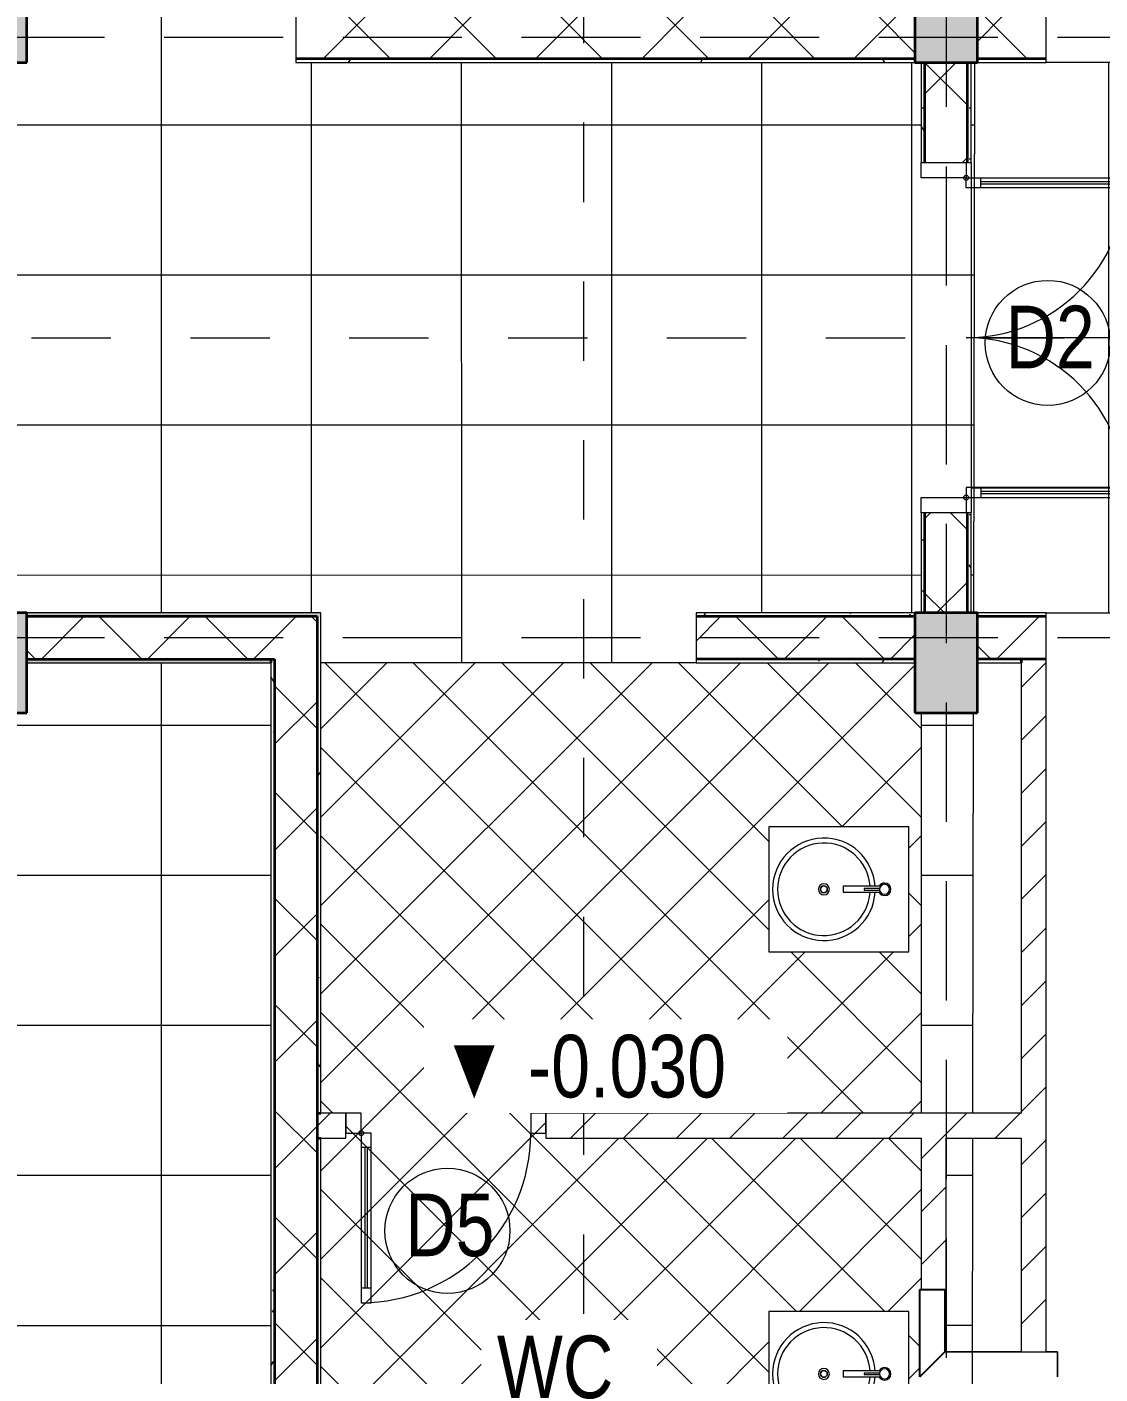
# Model space of a CAD drawing. Header units: millimetres. Extents: x -20485 to 47878, y -12815 to 18700.
# Drawn here: x 33475 to 37765, y 2457 to 7842 of the extents above; entities that cross this region are included whole.
import ezdxf

# ---------------------------------------------------------------- set-up
doc = ezdxf.new("R2010")
doc.units = ezdxf.units.MM
for name, pattern in [('Abgebrochen', [714.375, 476.25, -238.125]), ('Aligning Line', [635, 317.5, -317.5]), ('Hidden', [714.375, 476.25, -238.125])]:
    doc.linetypes.add(name, pattern=pattern)
for name, color, linetype, lineweight in [('A-DOOR', 7, 'Continuous', 18), ('A-DOOR-IDEN', 7, 'Continuous', 9), ('A-FLOR', 7, 'Continuous', 9), ('A-FLOR-PATT', 7, 'Continuous', 9), ('A-GENM', 7, 'Continuous', 9), ('A-WALL', 7, 'Continuous', 25), ('A-WALL-PATT', 7, 'Continuous', 18), ('G-ANNO-SYMB', 7, 'Abgebrochen', 9), ('G-ANNO-TEXT', 7, 'Continuous', 9), ('P-SANR-FIXT', 7, 'Continuous', 9), ('S-COLS', 7, 'Continuous', 25), ('S-GRID', 7, 'Continuous', 9)]:
    doc.layers.add(name, color=color, linetype=linetype, lineweight=lineweight)
doc.layers.add('G-IMPT', color=7, linetype='Continuous', lineweight=9, true_color=0xffffff)
doc.styles.add('Arial', font='arial.ttf', dxfattribs={"width": 0.8, "height": 250})
doc.styles.add('Arial_5', font='arial.ttf', dxfattribs={"width": 0.8, "height": 250})
pattern_1 = [(0, (27793.29, 0), (406.4, 101.6), [33.528, -271.272, 33.528, -271.272, -1625.6]), (0, (27793.29, 0), (406.4, 101.6), [-609.6, 33.528, -576.072, 33.528, -271.272, -711.2]), (0, (27793.29, 0), (406.4, 101.6), [-1524, 33.528, -169.672, 33.528, -474.472]), (120, (27945.69, 50.8), (-291.1882, 301.15272), [33.528, -271.272, 33.528, -271.272, -1625.6]), (120, (27945.69, 50.8), (-291.1882, 301.15272), [-609.6, 33.528, -576.072, 33.528, -271.272, -711.2]), (120, (27945.69, 50.8), (-291.1882, 301.15272), [-1524, 33.528, -169.672, 33.528, -474.472]), (240, (27996.49, 254), (-115.2118, -402.75272), [33.528, -271.272, 33.528, -271.272, -1625.6]), (240, (27996.49, 254), (-115.2118, -402.75272), [-609.6, 33.528, -576.072, 33.528, -271.272, -711.2]), (240, (27996.49, 254), (-115.2118, -402.75272), [-1524, 33.528, -169.672, 33.528, -474.472])]
pattern_2 = [(45, (27793.3, 0), (-212.132, 212.132), []), (135, (27793.3, 0), (-212.132, -212.132), [])]
pattern_3 = [(45, (27793.29, 0), (-106.066, 106.066), [])]

# ---------------------------------------------------------------- blocks, each defined once
blk = doc.blocks.new('M_Concrete-Rectangular-Column - COT250X400-2391830-01_MẶT BẰNG TẦNG 1')
at = {"layer": 'S-COLS', "lineweight": 35}
blk.add_hatch(color=256, dxfattribs=at).paths.add_polyline_path([(125, -200), (125, 200), (-125, 200), (-125, -200)])
for p, q in [((125, 200), (-125, 200)), ((-125, 200), (-125, -200)), ((125, -200), (125, 200)), ((-125, -200), (125, -200))]:
    blk.add_line(p, q, dxfattribs=at)
blk = doc.blocks.new('CỬA 1 CÁNH EROWINDOW_có ô chết_ - D5_800x2200-2361511-01_MẶT BẰNG TẦNG 1')
at = {"layer": 'A-DOOR'}
for p, q in [((-339, 50), (-400, 50)), ((-400, 50), (-400, -30)), ((-339, -30), (-339, 50)), ((400, 50), (339, 50)), ((339, 50), (339, -30)), ((400, -30), (400, 50)), ((-400, -30), (-339, -30)), ((-299, -30), (-339, -30)), ((-339, -30), (-339, -708)), ((-299, -708), (-299, -30)), ((339, -30), (400, -30)), ((-299, -88), (-339, -88)), ((-324, -88), (-324, -650)), ((-314, -650), (-314, -88)), ((-299, -650), (-339, -650)), ((-299, -708), (-299, -650)), ((-339, -708), (-299, -708))]:
    blk.add_line(p, q, dxfattribs=at)
blk.add_circle((-339, -30), 10, dxfattribs=at)
blk.add_arc((-339, -30), 678, 270, 360, dxfattribs=at)
blk = doc.blocks.new('chau rua tay2 - chau rua tay2-V3-01_MẶT BẰNG TẦNG 1')
at = {"layer": 'P-SANR-FIXT'}
for p, q in [((274.8, 0), (-225.2, 0)), ((-225.2, 0), (-225.2, -560)), ((274.8, -560), (274.8, 0)), ((12.8, -112.3), (12.8, -263)), ((21.8, -116.1), (21.8, -179.3)), ((27.8, -179.3), (27.8, -116.1)), ((36.8, -263), (36.8, -112.3)), ((21.8, -179.3), (27.8, -179.3)), ((12.8, -263), (36.8, -263)), ((-225.2, -560), (274.8, -560))]:
    blk.add_line(p, q, dxfattribs=at)
blk.add_circle((24.8, -340), 13.7, dxfattribs=at)
for centre, radius, start, end in [((24.8, -97.3), 25, 360, 180), ((24.8, -97.3), 25, 180, 239.8364), ((24.8, -97.3), 20, 360, 180), ((24.8, -97.3), 20, 180, 360), ((24.8, -97.3), 25, 300.1636, 360), ((24.8, -340), 205, 93.5137, 86.7305), ((24.8, -340), 185, 93.8341, 86.2159), ((24.8, -340), 22, 360, 180), ((24.8, -340), 22, 180, 360), ((24.8, -340), 13.7, 0, 180), ((24.8, -340), 13.7, 180, 0)]:
    blk.add_arc(centre, radius, start, end, dxfattribs=at)
blk = doc.blocks.new('CỬA 2 CÁNH EROWINDOW_có ô chết_ - D2_1400x2200-2361183-01_MẶT BẰNG TẦNG 1')
at = {"layer": 'A-DOOR'}
for p, q in [((-639, 719), (-599, 719)), ((-639, 80), (-639, 719)), ((-599, 719), (-599, 661)), ((-599, 719), (-599, 80)), ((599, 719), (599, 661)), ((639, 719), (599, 719)), ((599, 719), (599, 80)), ((639, 80), (639, 719)), ((-599, 661), (-639, 661)), ((-624, 138), (-624, 661)), ((-614, 661), (-614, 138)), ((599, 661), (639, 661)), ((614, 138), (614, 661)), ((624, 661), (624, 138)), ((-599, 138), (-639, 138)), ((599, 138), (639, 138)), ((-700, -100), (-700, 80)), ((-700, 80), (-639, 80)), ((-639, 80), (-639, -100)), ((-599, 80), (-639, 80)), ((599, 80), (639, 80)), ((639, -100), (639, 80)), ((639, 80), (700, 80)), ((700, 80), (700, -100)), ((-639, -100), (-700, -100)), ((700, -100), (639, -100))]:
    blk.add_line(p, q, dxfattribs=at)
for centre in [(-639, 80), (639, 80)]:
    blk.add_circle(centre, 10, dxfattribs=at)
for centre, start, end in [((-639, 80), 0, 90), ((639, 80), 90, 180)]:
    blk.add_arc(centre, 639, start, end, dxfattribs=at)
blk = doc.blocks.new('Test_Family - Sync_3dsMax_To_Revit-V4-01_MẶT BẰNG TẦNG 1')
at = {"layer": 'A-GENM', "lineweight": 25}
for p, q in [((250, -3800), (150, -3800)), ((150, -3800), (150, -4050)), ((250, -4150), (250, -3800)), ((150, -4050), (250, -4150))]:
    blk.add_line(p, q, dxfattribs=at)
at = {"layer": 'A-GENM'}
for p, q in [((150, -4050), (-300, -4050)), ((-300, -4050), (-300, -4150)), ((164.3, -4064.3), (150, -4050)), ((250, -4150), (164.3, -4064.3))]:
    blk.add_line(p, q, dxfattribs=at)
at = {"layer": 'G-IMPT'}
for p, q in [((-300, -4050), (-255, -4050)), ((-300, -4150), (-300, -4050)), ((-155, -4050), (150, -4050))]:
    blk.add_line(p, q, dxfattribs=at)
blk = doc.blocks.new('Test_Family - Test_Family-2434445-01_MẶT BẰNG TẦNG 1')
at = {"extrusion": (0, 0, -1), "zscale": -1, "rotation": 180}
blk.add_blockref('Test_Family - Sync_3dsMax_To_Revit-V4-01_MẶT BẰNG TẦNG 1', (0, 0), dxfattribs=at)
blk = doc.blocks.new('KÝ HIEU CUA ĐI - KÝ HIEU CUA ĐI-1233-01_MẶT BẰNG TẦNG 1')
at = {"layer": 'A-DOOR-IDEN'}
blk.add_circle((0.059, -0.208), 2.5, dxfattribs=at)

msp = doc.modelspace()

# ---------------------------------------------------------------- hatches: boundary and pattern name
at = {"layer": 'A-FLOR-PATT'}
h = msp.add_hatch(dxfattribs=at)
h.set_pattern_fill('FP_8', color=256, style=0, pattern_type=2)
h.set_pattern_definition([(0.0043, (16612.5, 7449.6), (-0.045, 600), []), (90.004, (16612.5, 7449.6), (-600, -0.042), [])])
h.paths.add_polyline_path([(1174.5, 2450), (1174.5, 2450), (1174.5, 1545)])
h.paths.add_polyline_path([(450, -100.9), (2175, -100.7), (2175, 94), (3075, 94), (3075, -100.7), (4200, -100.6), (4200, -56), (3375, -56), (3375, 44), (4200, 44), (4200, 94), (4225, 94), (4225, 250), (4475, 250), (4475, 100), (7925, 100), (7925, 250), (7950, 250), (7950, 5100), (7925, 5100), (7925, 5300), (7350, 5300), (7350, 5500), (8750, 5500), (8750, 5300), (8175, 5300), (8175, 5100), (8150, 5100), (8150, 250), (8175, 250), (8175, 100), (11525, 100), (11525, 250), (11775, 250), (11775, 100), (15125, 100), (15125, 250), (15150, 250), (15150, 5100), (15125, 5100), (15125, 5300), (14550, 5300), (14550, 5500), (15550, 5500), (15550, 5300), (15375, 5300), (15375, 5100), (15350, 5100), (15350, 250), (15375, 250), (15375, 100), (22325, 100), (22325, 250), (22350, 250), (22350, 5100), (22325, 5100), (22325, 5300), (18975, 5300), (18975, 5100), (18725, 5100), (18725, 5300), (16550, 5300), (16550, 5500), (22650, 5500), (22650, 5300), (22575, 5300), (22575, 5100), (22550, 5100), (22550, 250), (22575, 250), (22575, 100), (25925, 100), (25925, 250), (26175, 250), (26175, 100), (29525, 100), (29525, 250), (29550, 250), (29550, 5100), (29525, 5100), (29525, 5300), (26175, 5300), (26175, 5100), (25925, 5100), (25925, 5300), (23650, 5300), (23650, 5500), (30050, 5500), (30050, 5300), (29775, 5300), (29775, 5100), (29750, 5100), (29750, 250), (29775, 250), (29775, 100), (32200, 100), (32200, 94), (33225, 94), (33225, 250), (33475, 250), (33475, 94), (33545, 94), (33545, 44), (34370, 44), (34370, -56), (33545, -56), (33545, -98.4), (34670, -98.3), (34670, 94), (35570, 94), (35570, -98.3), (37040, -98.1), (37040, 101.7), (34650, 101.7), (34650, 49), (34450, 49), (34450, 5300), (33475, 5300), (33475, 5100), (33225, 5100), (33225, 5300), (31050, 5300), (31050, 5500), (34650, 5500), (34650, 5300.9), (36150, 5300.9), (36150, 5500), (37050, 5500), (37050, 5900), (37250, 5900), (37250, 5500), (37260.4, 5500), (37264.5, 7700), (37250, 7700), (37250, 7300), (37050, 7300), (37050, 7700), (34550, 7700), (34550, 8500), (34650, 8500), (34650, 9300), (34550, 9300), (34550, 9400), (34350, 9400), (34350, 9500), (37267.9, 9500), (37269.7, 10470), (37250, 10470), (37250, 10570), (37269.9, 10570), (37271.9, 11650), (37050, 11650), (37050, 9501.7), (33450, 9501.7), (33450.5, 9500), (33550, 9500), (33550, 9400), (33450, 9400), (33450, 8100), (33475, 8100), (33475, 7700), (33150, 7700), (33150, 7675), (31950, 7675), (31950, 7700), (29412, 7700), (29412, 7900), (29525, 7900.9), (29525, 8100), (29550, 8100), (29550, 12950), (29525, 12950), (29525, 13100), (26850, 13100), (26850, 7900), (28412, 7900), (28412, 7700), (25337, 7700), (25337, 7900), (25925, 7900), (25925, 8100), (26175, 8100), (26175, 7900), (26650, 7900), (26650, 13100), (26175, 13100), (26175, 12950), (25925, 12950), (25925, 13100), (24150, 13100), (24150, 7900), (24337, 7900), (24337, 7700), (23862, 7700), (23862, 7900), (23950, 7900), (23950, 13100), (23825, 13100), (23825, 13090), (23800, 13085), (23000, 13085), (23000, 12000), (21500, 12000), (21500, 7900), (22325, 7900), (22325, 8100), (22575, 8100), (22575, 7900), (22862, 7900), (22862, 7700), (21250, 7700), (21250, 7900), (21400, 7900), (21400, 12000), (19900, 12000), (19900, 13100), (19863, 13100), (19863, 13090), (19838, 13085), (19038, 13085), (19013, 13090), (19013, 13100), (18975, 13100), (18975, 12950), (18950, 12950), (18950, 8100), (18975, 8100), (18975, 7900), (20250, 7900), (20250, 7700), (16487, 7700), (16487, 7900), (18725, 7900), (18725, 8100), (18750, 8100), (18750, 12950), (18725, 12950), (18725, 13100), (15375, 13100), (15375, 12950), (15350, 12950), (15350, 8100), (15375, 8100), (15375, 7900), (15487, 7900), (15487, 7700), (9387, 7700), (9387, 7900), (11525, 7900), (11525, 8100), (11775, 8100), (11775, 7900), (15125, 7900), (15125, 8100), (15150, 8100), (15150, 12950), (15125, 12950), (15125, 13100), (11775, 13100), (11775, 12950), (11525, 12950), (11525, 13100), (8175, 13100), (8175, 12950), (8150, 12950), (8150, 8100), (8175, 8100), (8175, 7900), (8387, 7900), (8387, 7700), (5750, 7699.1), (5750, 7675), (4589.3, 7675), (4589.3, 6600), (4589.3, 6600), (4589.3, 5500), (5950, 5500), (5950, 5300), (4589.3, 5300), (4589.3, 2885.5), (1174.5, 2885.5), (1174.5, 2450), (700, 2450), (700, 345), (500, 345), (500, 1245), (450, 1245), (450, 150), (600, 150), (600, 245), (700, 245), (700, 94), (660, 94), (660, -100), (450, -100)])
h.paths.add_polyline_path([(32200, -98.5), (33225, -98.4), (33225, -6), (32200, -6), (32200, -85)])
h.paths.add_polyline_path([(1598.7, -56), (975, -56), (975, 44), (1875, 44), (1875, -56), (1821, -56)])
h.paths.add_polyline_path([(35925.8, -56), (35870, -56), (35870, 44), (36770, 44), (36770, -56), (36249.6, -56)])
h.paths.add_polyline_path([(37170, 150), (37250.5, 150), (37252.5, 1245), (37245, 1245), (37245, 345), (37050, 345), (37050, 245), (37145, 245), (37145, 150)])
h.paths.add_polyline_path([(37196.5, 1345), (37252.7, 1345), (37252.9, 1445), (37145, 1445), (37145, 1345)])
h.paths.add_polyline_path([(450, 1345), (600, 1345), (600, 1445), (450, 1445)])
h.paths.add_polyline_path([(450, 1545), (550, 1545), (550, 2445), (650, 2445), (650, 1545), (700, 1545), (700, 2445), (695, 2450), (450, 2450), (450, 1599)])
h.paths.add_polyline_path([(37195, 1545), (37253.1, 1545), (37256.5, 3400), (37150, 3400), (37150, 2795), (37145, 2795), (37145, 2545), (37050, 2450), (37050, 1545), (37095, 1545), (37095, 2445), (37195, 2445), (37195, 1599)])
h.paths.add_polyline_path([(37116.7, 3500), (37256.7, 3500), (37259.7, 5100), (37050, 5100), (37050, 3500)])
h.paths.add_polyline_path([(11775, 5100), (11525, 5100), (11525, 5300), (10150, 5300), (10150, 5500), (13150, 5500), (13150, 5300), (11775, 5300)])
h.paths.add_polyline_path([(599.7, 6600), (599.7, 6600), (599.7, 6600)])
h.paths.add_polyline_path([(29775, 7900), (31950, 7900), (31950, 7925), (33150, 7925), (33150, 7900), (33225, 7900.9), (33225, 8100), (33250, 8100), (33250, 12950), (33225, 12950), (33225, 13300), (33250, 13300), (33250, 14800), (29750, 14800), (29750, 13300), (29775, 13300), (29775, 12950), (29750, 12950), (29750, 12489.3), (29781.1, 12496.6), (30299.2, 12738.2), (30346.5, 12932.7), (30478.5, 12649.5), (30525.8, 12843.9), (31075, 13100), (31075, 10187.2), (31096.3, 10183.8), (31110.8, 10177.6), (31122, 10170), (31132.7, 10159), (31142, 10144.4), (31146.9, 10130.6), (31149.2, 10111.3), (31147.3, 10095.1), (31140.7, 10079.2), (31130.3, 10063.2), (31119.6, 10053.6), (31105, 10044.2), (31090.2, 10039.5), (31074.6, 10037.7), (31054, 10040.8), (31038.5, 10047.3), (31027.2, 10055), (31016.5, 10066), (31007.2, 10080.6), (31002.3, 10094.4), (31001.3, 10100), (29823.7, 10100), (29821.3, 10089.4), (29815.2, 10075.1), (29805.5, 10062.3), (29794.5, 10052), (29779.6, 10043.8), (29765, 10039.3), (29750, 10037.7), (29750, 8100), (29775, 8100), (29775, 7900.9)])
h.paths.add_polyline_path([(35602, 7900), (37025, 7900), (37025, 7902.6), (35000, 7902.6), (35000, 7900), (35002.1, 7900)])
h.paths.add_polyline_path([(7925, 7900), (7925, 8100), (7950, 8100), (7950, 12950), (7925, 12950), (7925, 13300), (7950, 13300), (7950, 14800), (4450, 14800), (4451, 13300), (4475, 13299.2), (4475, 12950), (4450, 12950), (4450, 12489.3), (4481.1, 12496.6), (4999.2, 12738.2), (5046.5, 12932.7), (5178.5, 12649.5), (5225.8, 12843.9), (5775, 13100), (5775, 10187.2), (5796.3, 10183.8), (5810.8, 10177.6), (5822, 10170), (5832.7, 10159), (5842, 10144.4), (5846.9, 10130.6), (5849.3, 10112.5), (5847.3, 10095.1), (5840.7, 10079.2), (5830.3, 10063.2), (5819.6, 10053.6), (5805, 10044.2), (5790.2, 10039.5), (5774.6, 10037.7), (5754, 10040.8), (5738.5, 10047.3), (5727.2, 10055), (5716.5, 10066), (5707.2, 10080.6), (5702.3, 10094.4), (5701.3, 10100), (4589.3, 10100), (4589.3, 7925), (5750, 7925), (5750, 7900)])
h.paths.add_polyline_path([(34900, 7900), (34900, 8351.7), (34650, 8351.7), (34650, 7900)])
h.paths.add_polyline_path([(37128.7, 8100), (37265.3, 8100), (37267.7, 9400), (37050, 9400), (37050, 8100), (37065, 8100)])
h.paths.add_polyline_path([(4250, 10314.5), (4250, 12950), (4225, 12950), (4225, 13106), (4200, 13106), (4200, 13156), (3375, 13156), (3375, 13256), (4200, 13256), (4200, 13299.2), (3075, 13299.7), (3075, 13106), (2175, 13106), (2175, 13300.1), (660, 13300), (660, 13106), (700, 13106), (700, 12955), (600, 12955), (600, 13050), (450, 13050), (450, 11955), (500, 11955), (500, 12855), (700, 12855), (700, 11655), (650, 11655), (650, 10755), (550, 10755), (550, 11655), (450, 11655), (450, 10750), (695, 10750), (700, 10755), (700, 10750), (1174.5, 10750), (1174.5, 10314.5), (4189.5, 10314.5)])
h.paths.add_polyline_path([(37231.4, 11750), (37272.1, 11750), (37272.3, 11850), (37150, 11850), (37150, 11750), (37210.4, 11750)])
h.paths.add_polyline_path([(600, 11755), (600, 11855), (450, 11855), (450, 11755)])
h.paths.add_polyline_path([(37195, 11950), (37272.5, 11950), (37274.2, 12850), (37050, 12850), (37050, 11950), (37150, 11950)])
h.paths.add_polyline_path([(37260, 12950), (37274.3, 12950), (37274.6, 13103), (37260, 13103), (37260, 13050), (37050, 13050), (37050, 12950), (37254.8, 12950)])
h.paths.add_polyline_path([(33475, 13100.9), (35250, 13100.9), (35250, 13102.6), (35270, 13102.6), (35270, 13100.9), (37040, 13101.4), (37040, 13103), (33475, 13103)])
h.paths.add_polyline_path([(1821, 13156), (975, 13156), (975, 13256), (1875, 13256), (1875, 13156)])
h.paths.add_polyline_path([(22575, 13300), (22575, 13301.2), (19913, 13301.3), (19913, 13300), (22325, 13300)])
h.paths.add_polyline_path([(18963, 13300), (18963, 13301.3), (8450, 13301.7), (8450, 13300), (18762.3, 13300)])
h.paths.add_polyline_path([(29250, 13300), (29250, 13300.9), (29125.1, 13300)])
h.paths.add_polyline_path([(29350, 13300), (29550, 13300.9), (29550, 13300.9), (29350, 13300.9)])
h.paths.add_polyline_path([(19898.2, 13300), (19898.6, 13300), (19898.4, 13301.3)])
h.paths.add_polyline_path([(8350, 13300), (8350, 13301.7), (8150, 13301.7), (8150, 13300), (8251.3, 13300)])
h.paths.add_polyline_path([(4250, 13406), (4250, 15000), (4250, 15000), (4250, 13406)])
h.paths.add_polyline_path([(29550, 13802), (29550, 13802), (29550, 14316.9)])
h.paths.add_polyline_path([(33449.3, 15000), (33449.3, 15000), (33449.2, 15000)])
h = msp.add_hatch(dxfattribs=at)
h.set_pattern_fill('FP_9', color=256, style=0, pattern_type=2)
h.set_pattern_definition([(90, (37800, 6600), (-600, 4e-14), []), (180, (37800, 6600), (-7e-14, -600), [])])
h.paths.add_polyline_path([(37250, 5500), (38350, 5500), (38350, 7700), (37250, 7700), (37250, 5781.8)])
h = msp.add_hatch(dxfattribs=at)
h.set_pattern_fill('FP_7', color=256, style=0, pattern_type=2)
h.set_pattern_definition([(315, (35850, 2701.3), (176.777, 176.777), []), (45, (35850, 2701.3), (-176.777, 176.777), [])])
h.paths.add_polyline_path([(34650, 101.7), (37040, 101.7), (37040, 150), (37045, 150), (37045, 2795), (37050, 2795), (37050, 3400), (35550, 3400), (35550, 3500), (37050, 3500), (37050, 5100), (37025, 5100), (37025, 5300), (34650, 5300), (34650, 3500), (34750, 3500), (34750, 3400), (34650, 3400), (34650, 2936.7)])
h.paths.add_polyline_path([(37000.9, 2207.2), (36440.9, 2207.2), (36440.9, 2707.2), (37000.9, 2707.2), (37000.9, 2225.5)])
h.paths.add_polyline_path([(37000.9, 4144.7), (36440.9, 4144.7), (36440.9, 4644.7), (37000.9, 4644.7), (37000.9, 4174.7)])
at = {"layer": 'A-WALL-PATT', "lineweight": 9}
h = msp.add_hatch(dxfattribs=at)
h.set_pattern_fill('FP_2', color=256, style=0, pattern_type=2)
h.set_pattern_definition(pattern_2)
h.paths.add_polyline_path([(36897.3, 7715), (37025, 7715), (37025, 7885), (34550, 7885), (34550, 7715), (35602, 7715)])
h.paths.add_polyline_path([(37450, 7715), (37550, 7715), (37550, 7885), (37275, 7885), (37275, 7715)])
h = msp.add_hatch(dxfattribs=at)
h.set_pattern_fill('FP_1', color=256, style=0, pattern_type=2)
h.set_pattern_definition(pattern_1)
h.paths.add_polyline_path([(37450, 7700), (37550, 7700), (37550, 7715), (37275, 7715), (37275, 7700)])
h.paths.add_polyline_path([(34550, 7700), (37025, 7700.2), (37025, 7715), (34550, 7715)])
h = msp.add_hatch(dxfattribs=at)
h.set_pattern_fill('FP_1', color=256, style=0, pattern_type=2)
h.set_pattern_definition(pattern_1)
h.paths.add_polyline_path([(37050, 5500), (37065, 5500), (37065, 5900), (37050, 5900), (37050, 5781.8)])
h.paths.add_polyline_path([(37065, 7300), (37065, 7700), (37050, 7700), (37050, 7300)])
h = msp.add_hatch(dxfattribs=at)
h.set_pattern_fill('FP_2', color=256, style=0, pattern_type=2)
h.set_pattern_definition(pattern_2)
h.paths.add_polyline_path([(37235, 5500), (37235, 5900), (37065, 5900), (37065, 5500)])
h.paths.add_polyline_path([(37065, 7300), (37235, 7300), (37235, 7700), (37065, 7700)])
h = msp.add_hatch(dxfattribs=at)
h.set_pattern_fill('FP_1', color=256, style=0, pattern_type=2)
h.set_pattern_definition(pattern_1)
h.paths.add_polyline_path([(37235, 5500), (37250, 5500), (37250, 5900), (37235, 5900), (37235, 5781.8)])
h.paths.add_polyline_path([(37235, 7300), (37250, 7300), (37250, 7700), (37235, 7700)])
h = msp.add_hatch(dxfattribs=at)
h.set_pattern_fill('FP_1', color=256, style=0, pattern_type=2)
h.set_pattern_definition(pattern_1)
h.paths.add_polyline_path([(5950, 5485), (5950, 5500), (4589.3, 5500), (4589.3, 5485)])
h.paths.add_polyline_path([(34650, 5485), (34650, 5500), (33475, 5500), (33475, 5485), (34635, 5485)])
h.paths.add_polyline_path([(8750, 5485), (8750, 5500), (8175, 5500), (8175, 5485)])
h.paths.add_polyline_path([(30050, 5485), (30050, 5500), (29775, 5499.4), (29775, 5485)])
h.paths.add_polyline_path([(22575, 5485), (22650, 5485), (22650, 5500), (22575, 5500), (22575, 5485.2)])
h.paths.add_polyline_path([(13150, 5485), (13150, 5500), (11775, 5500), (11775, 5485)])
h.paths.add_polyline_path([(15550, 5485), (15550, 5500), (15375, 5500), (15375, 5485)])
h.paths.add_polyline_path([(29525, 5485), (29525, 5500), (26175, 5500), (26175, 5485)])
h.paths.add_polyline_path([(22325, 5485), (22325, 5500), (18975, 5500), (18975, 5485), (20057.6, 5485)])
h.paths.add_polyline_path([(33225, 5485), (33225, 5500), (31050, 5500), (31050, 5485)])
h.paths.add_polyline_path([(15125, 5485), (15125, 5500), (14550, 5500), (14550, 5485), (14876.2, 5485)])
h.paths.add_polyline_path([(11525, 5485), (11525, 5500), (10150, 5500), (10150, 5485)])
h.paths.add_polyline_path([(7925, 5485), (7925, 5500), (7350, 5500), (7350, 5485)])
h.paths.add_polyline_path([(18725, 5485), (18725, 5500), (16550, 5500), (16550, 5485)])
h.paths.add_polyline_path([(25925, 5485), (25925, 5500), (23650, 5500), (23650, 5485), (25239.1, 5485)])
h = msp.add_hatch(dxfattribs=at)
h.set_pattern_fill('FP_1', color=256, style=0, pattern_type=2)
h.set_pattern_definition(pattern_1)
h.paths.add_polyline_path([(37025, 5485), (37025, 5500), (36150, 5500), (36150, 5485), (36897.3, 5485)])
h.paths.add_polyline_path([(37275, 5485), (37550, 5485), (37550, 5500), (37275, 5500), (37275, 5498.8)])
h = msp.add_hatch(dxfattribs=at)
h.set_pattern_fill('FP_2', color=256, style=0, pattern_type=2)
h.set_pattern_definition(pattern_2)
h.paths.add_polyline_path([(7925, 5315), (7925, 5485), (7350, 5485), (7350, 5315)])
h.paths.add_polyline_path([(34635, 5315), (34635, 5485), (33475, 5485), (33475, 5315), (34465, 5315)])
h.paths.add_polyline_path([(33225, 5315), (33225, 5485), (31050, 5485), (31050, 5315)])
h.paths.add_polyline_path([(11775, 5315), (13150, 5315), (13150, 5485), (11775, 5485), (11775, 5354)])
h.paths.add_polyline_path([(10150, 5315), (11525, 5315), (11525, 5485), (10150, 5485), (10150, 5400)])
h.paths.add_polyline_path([(4589.3, 5315), (5950, 5315), (5950, 5485), (4589.3, 5485), (4589.3, 5356.3)])
h.paths.add_polyline_path([(14550, 5315), (15125, 5315), (15125, 5485), (14550, 5485), (14550, 5400)])
h.paths.add_polyline_path([(29775, 5315), (30050, 5315), (30050, 5485), (29775, 5485), (29775, 5325.8)])
h.paths.add_polyline_path([(8175, 5315), (8750, 5315), (8750, 5485), (8175, 5485), (8175, 5320.5)])
h.paths.add_polyline_path([(18975, 5315), (22325, 5315.7), (22325, 5485), (18975, 5485), (18975, 5364.5)])
h.paths.add_polyline_path([(16550, 5315), (18725, 5315), (18725, 5485), (16550, 5485), (16550, 5400)])
h.paths.add_polyline_path([(25925, 5315), (25925, 5485), (23650, 5485), (23650, 5315), (25239.1, 5315)])
h.paths.add_polyline_path([(22575, 5315), (22650, 5315), (22650, 5485), (22575, 5485), (22575, 5344.6)])
h.paths.add_polyline_path([(29525, 5315), (29525, 5485), (26175, 5485), (26175, 5315)])
h.paths.add_polyline_path([(15550, 5315), (15550, 5485), (15375, 5485), (15375, 5315)])
h = msp.add_hatch(dxfattribs=at)
h.set_pattern_fill('FP_1', color=256, style=0, pattern_type=2)
h.set_pattern_definition(pattern_1)
h.paths.add_polyline_path([(34635, 49), (34650, 49), (34650, 3400), (34635, 3400), (34635, 91.7)])
h.paths.add_polyline_path([(34635, 3500), (34650, 3500), (34650, 5485), (34635, 5485), (34635, 5300)])
h = msp.add_hatch(dxfattribs=at)
h.set_pattern_fill('FP_2', color=256, style=0, pattern_type=2)
h.set_pattern_definition(pattern_2)
h.paths.add_polyline_path([(36150, 5315), (37025, 5315), (37025, 5485), (36150, 5485)])
h.paths.add_polyline_path([(37550, 5315), (37550, 5485), (37275, 5485), (37275, 5315), (37450, 5315)])
h = msp.add_hatch(dxfattribs=at)
h.set_pattern_fill('FP_1', color=256, style=0, pattern_type=2)
h.set_pattern_definition(pattern_1)
h.paths.add_polyline_path([(4589.3, 5300), (5950, 5300), (5950, 5315), (4589.3, 5315), (4589.3, 5307.7)])
h.paths.add_polyline_path([(7350, 5300), (7925, 5300.6), (7925, 5315), (7350, 5315)])
h.paths.add_polyline_path([(8175, 5300), (8750, 5300), (8750, 5315), (8175, 5315), (8175, 5300.6)])
h.paths.add_polyline_path([(31050, 5300), (33225, 5300), (33225, 5315), (31050, 5315)])
h.paths.add_polyline_path([(11775, 5300), (13150, 5300), (13150, 5315), (11775, 5315), (11775, 5306.9)])
h.paths.add_polyline_path([(33475, 5300), (34450, 5300), (34450, 5315), (33475, 5315), (33475, 5310.7)])
h.paths.add_polyline_path([(30050, 5300), (30050, 5315), (29775, 5315), (29775, 5300)])
h.paths.add_polyline_path([(10150, 5300), (11525, 5300), (11525, 5315), (10150, 5315)])
h.paths.add_polyline_path([(14550, 5300), (15125, 5300.6), (15125, 5315), (14550, 5315)])
h.paths.add_polyline_path([(18975, 5300), (22325, 5300.1), (22325, 5315), (18975, 5315), (18975, 5308.7)])
h.paths.add_polyline_path([(16550, 5300), (18725, 5300), (18725, 5315), (16550, 5315)])
h.paths.add_polyline_path([(15375, 5300), (15550, 5300), (15550, 5315), (15375, 5315), (15375, 5301.9)])
h.paths.add_polyline_path([(25925, 5300), (25925, 5315), (23650, 5315), (23650, 5300), (25239.1, 5300)])
h.paths.add_polyline_path([(29525, 5300), (29525, 5315), (26175, 5315), (26175, 5300)])
h.paths.add_polyline_path([(22650, 5300), (22650, 5315), (22575, 5315), (22575, 5300)])
h = msp.add_hatch(dxfattribs=at)
h.set_pattern_fill('FP_1', color=256, style=0, pattern_type=2)
h.set_pattern_definition(pattern_1)
h.paths.add_polyline_path([(34450, 49), (34465, 49), (34465, 5315), (34450, 5315), (34450, 91.7)])
h = msp.add_hatch(dxfattribs=at)
h.set_pattern_fill('FP_2', color=256, style=0, pattern_type=2)
h.set_pattern_definition(pattern_2)
h.paths.add_polyline_path([(34630.4, 49), (34635, 49), (34635, 5315), (34465, 5315), (34465, 49)])
h = msp.add_hatch(dxfattribs=at)
h.set_pattern_fill('FP_1', color=256, style=0, pattern_type=2)
h.set_pattern_definition(pattern_1)
h.paths.add_polyline_path([(37025, 5300), (37025, 5315), (36150, 5315), (36150, 5300), (36897.3, 5300)])
h.paths.add_polyline_path([(37275, 5300), (37450, 5300), (37450, 5315), (37275, 5315)])
h = msp.add_hatch(dxfattribs=at)
h.set_pattern_fill('FP_3', color=256, style=0, pattern_type=2)
h.set_pattern_definition(pattern_3)
h.paths.add_polyline_path([(37545, 2545), (37550, 2545), (37550, 5315), (37450, 5315), (37450, 2545)])
h = msp.add_hatch(dxfattribs=at)
h.set_pattern_fill('FP_3', color=256, style=0, pattern_type=2)
h.set_pattern_definition(pattern_3)
h.paths.add_polyline_path([(37150, 3400), (37450, 3400), (37450, 3500), (35550, 3500), (35550, 3400), (37050, 3400)])
h.paths.add_polyline_path([(34750, 3400), (34750, 3500), (34635, 3500), (34635, 3400), (34650, 3400)])
h = msp.add_hatch(dxfattribs=at)
h.set_pattern_fill('FP_3', color=256, style=0, pattern_type=2)
h.set_pattern_definition(pattern_3)
h.paths.add_polyline_path([(37050, 2795), (37150, 2795), (37150, 3400), (37050, 3400), (37050, 2936.7)])

# ---------------------------------------------------------------- linework, layer by layer
at = {"layer": 'A-FLOR'}
for p, q in [((37260.4, 5500), (37264.5, 7700)), ((39550, 7700), (37550, 7700)), ((37250, 7300), (37250, 5900)), ((37550, 5500), (39550, 5500)), ((34650, 5300.9), (36150, 5300.9)), ((37050, 5100), (37050, 3500)), ((37256.7, 3500), (37259.7, 5100)), ((37253.1, 1545), (37256.5, 3400))]:
    msp.add_line(p, q, dxfattribs=at)
at = {"layer": 'A-WALL', "lineweight": 18}
for p, q in [((37550, 7700), (37550, 10570)), ((34550, 8500), (34550, 7700)), ((34550, 7700), (37025, 7700)), ((37050, 7700), (37050, 7300)), ((37250, 7300), (37250, 7700)), ((37275, 7700), (37550, 7700)), ((37050, 7300), (37250, 7300)), ((37050, 5900), (37050, 5500)), ((37250, 5900), (37050, 5900)), ((37250, 5500), (37250, 5900)), ((34650, 5500), (33475, 5500)), ((34650, 3500), (34650, 5500)), ((37025, 5500), (36150, 5500)), ((36150, 5500), (36150, 5300)), ((37550, 5500), (37275, 5500)), ((37550, 2545), (37550, 5500)), ((33475, 5300), (34450, 5300)), ((34450, 5300), (34450, 49)), ((36150, 5300), (37025, 5300)), ((37275, 5300), (37450, 5300)), ((37450, 5300), (37450, 3500)), ((34750, 3500), (34650, 3500)), ((34750, 3400), (34750, 3500)), ((37450, 3500), (35550, 3500)), ((35550, 3500), (35550, 3400)), ((34650, 49), (34650, 3400)), ((34650, 3400), (34750, 3400)), ((35550, 3400), (37050, 3400)), ((37050, 3400), (37050, 2795)), ((37150, 3400), (37450, 3400)), ((37150, 2795), (37150, 3400)), ((37450, 3400), (37450, 2545)), ((37050, 2795), (37150, 2795)), ((37450, 2545), (37550, 2545))]:
    msp.add_line(p, q, dxfattribs=at)
at = {"layer": 'A-WALL', "lineweight": 35}
for p, q in [((37025, 7715), (34550, 7715)), ((37550, 7715), (37275, 7715)), ((37065, 7300), (37065, 7700)), ((37235, 7300), (37235, 7700)), ((37065, 5500), (37065, 5900)), ((37235, 5500), (37235, 5900)), ((34635, 5485), (33475, 5485)), ((34635, 5485), (34635, 49)), ((37025, 5485), (36150, 5485)), ((37550, 5485), (37275, 5485)), ((33475, 5315), (34465, 5315)), ((34450, 5315), (34450, 5300)), ((34465, 5315), (34465, 49)), ((37025, 5315), (36150, 5315)), ((37550, 5315), (37275, 5315)), ((37450, 5315), (37450, 5300)), ((34635, 3500), (34650, 3500)), ((34635, 3400), (34650, 3400))]:
    msp.add_line(p, q, dxfattribs=at)
at = {"layer": 'G-ANNO-SYMB', "linetype": 'Aligning Line'}
for p, q in [((35700, 16350.1), (35700, -4539.5)), ((-7146.6, 6600), (41465.8, 6600))]:
    msp.add_line(p, q, dxfattribs=at)
at = {"layer": 'S-GRID', "linetype": 'Hidden'}
for p, q in [((37150, 18000), (37150, -3000)), ((39500, 7800), (-3000, 7800)), ((39500, 5400), (-3000, 5400))]:
    msp.add_line(p, q, dxfattribs=at)

# ---------------------------------------------------------------- block references
at = {"layer": 'A-DOOR', "rotation": 269.9999999999999}
msp.add_blockref('CỬA 2 CÁNH EROWINDOW_có ô chết_ - D2_1400x2200-2361183-01_MẶT BẰNG TẦNG 1', (37150, 6600), dxfattribs=at)
at = {"layer": 'A-DOOR'}
msp.add_blockref('CỬA 1 CÁNH EROWINDOW_có ô chết_ - D5_800x2200-2361511-01_MẶT BẰNG TẦNG 1', (35150, 3450), dxfattribs=at)
at = {"layer": 'A-DOOR-IDEN', "xscale": 99.99999999999993, "yscale": 99.99999999999993, "zscale": 99.99999999999993}
for p in [(37550, 6600), (35150, 3050)]:
    msp.add_blockref('KÝ HIEU CUA ĐI - KÝ HIEU CUA ĐI-1233-01_MẶT BẰNG TẦNG 1', p, dxfattribs=at)
at = {"layer": 'G-IMPT', "rotation": 180}
msp.add_blockref('Test_Family - Test_Family-2434445-01_MẶT BẰNG TẦNG 1', (37295, 6595), dxfattribs=at)
at = {"layer": 'P-SANR-FIXT', "rotation": 270.0000011238745}
for p in [(37000.9, 4419.6), (37000.9, 2482.1)]:
    msp.add_blockref('chau rua tay2 - chau rua tay2-V3-01_MẶT BẰNG TẦNG 1', p, dxfattribs=at)
at = {"layer": 'S-COLS', "lineweight": 35}
for p in [(33350, 7900), (37150, 7900), (33350, 5300), (37150, 5300)]:
    msp.add_blockref('M_Concrete-Rectangular-Column - COT250X400-2391830-01_MẶT BẰNG TẦNG 1', p, dxfattribs=at)

# ---------------------------------------------------------------- texts
at = {"layer": 'A-DOOR-IDEN', "char_height": 250, "width": 429.704, "attachment_point": 1, "style": 'Arial'}
for s, insert in [('D2', (37386.9, 6727.9)), ('D5', (34986.9, 3177.9))]:
    msp.add_mtext(s, dxfattribs=dict(at, insert=insert))

# ---------------------------------------------------------------- next in the draw order: texts
at = {"layer": 'G-ANNO-TEXT', "char_height": 250, "attachment_point": 1, "bg_fill": 3, "box_fill_scale": 1.25, "bg_fill_color": 256, "bg_fill_true_color": 13158600, "bg_fill_transparency": 0}
for s, insert, width, style in [('\\fArial|b0|i0|c238|p34|;\\W.8;▼', (35124.8, 3812.8), 333.502, 'Arial_5'), ('WC', (35353.8, 2610.3), 577.215, 'Arial')]:
    msp.add_mtext(s, dxfattribs=dict(at, insert=insert, width=width, style=style))

# ---------------------------------------------------------------- next in the draw order: texts
at = {"layer": 'G-ANNO-TEXT', "insert": (35400, 3812.8), "char_height": 250, "width": 1051.814, "attachment_point": 1, "style": 'Arial', "bg_fill": 3, "box_fill_scale": 1.25, "bg_fill_color": 256, "bg_fill_true_color": 13158600, "bg_fill_transparency": 0}
msp.add_mtext(' -0.030', dxfattribs=at)

doc.saveas('drawing.dxf')
